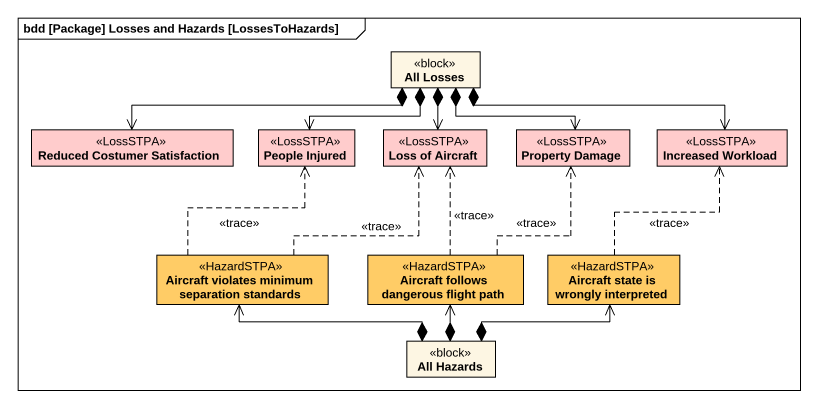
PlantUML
@startuml
mainframe bdd [Package] Losses and Hazards [LossesToHazards]
hide circle
hide empty members
class "All Losses" as All_Losses <<block>>
class "Reduced Costumer Satisfaction" as Reduced_Costumer <<LossSTPA>> #FFCCCC
class "People Injured" as People_Injured <<LossSTPA>> #FFCCCC
class "Loss of Aircraft" as Loss_of_Aircraft <<LossSTPA>> #FFCCCC
class "Property Damage" as Property_Damage <<LossSTPA>> #FFCCCC
class "Increased Workload" as Increased_Workload <<LossSTPA>> #FFCCCC
class "Aircraft violates minimum separation standards" as Aircraft_violates_minimum <<HazardSTPA>> #FFCC66
class "Aircraft follows dangerous flight path" as Aircraft_follows_dangerous <<HazardSTPA>> #FFCC66
class "Aircraft state is wrongly interpreted" as Aircraft_state_is_wrongly <<HazardSTPA>> #FFCC66
class "All Hazards" as All_Hazards <<block>>
All_Losses *-left-> Reduced_Costumer
All_Losses *--> People_Injured
All_Losses *--> Loss_of_Aircraft
All_Losses *-right-> Property_Damage
All_Losses *-right-> Increased_Workload
Aircraft_violates_minimum .up.> People_Injured : <<trace>>
Aircraft_violates_minimum .up.> Loss_of_Aircraft : <<trace>>
Aircraft_follows_dangerous .up.> Loss_of_Aircraft : <<trace>>
Aircraft_follows_dangerous .up.> Property_Damage : <<trace>>
Aircraft_state_is_wrongly .up.> Increased_Workload : <<trace>>
All_Hazards *-left-> Aircraft_violates_minimum
All_Hazards *-up-> Aircraft_follows_dangerous
All_Hazards *-right-> Aircraft_state_is_wrongly
@enduml
